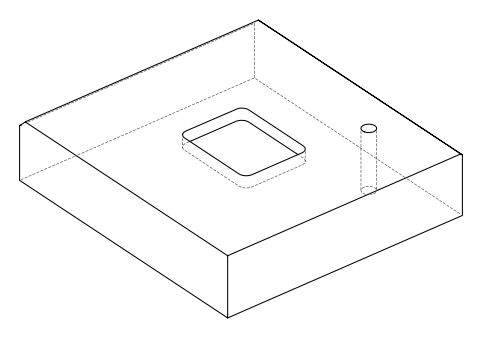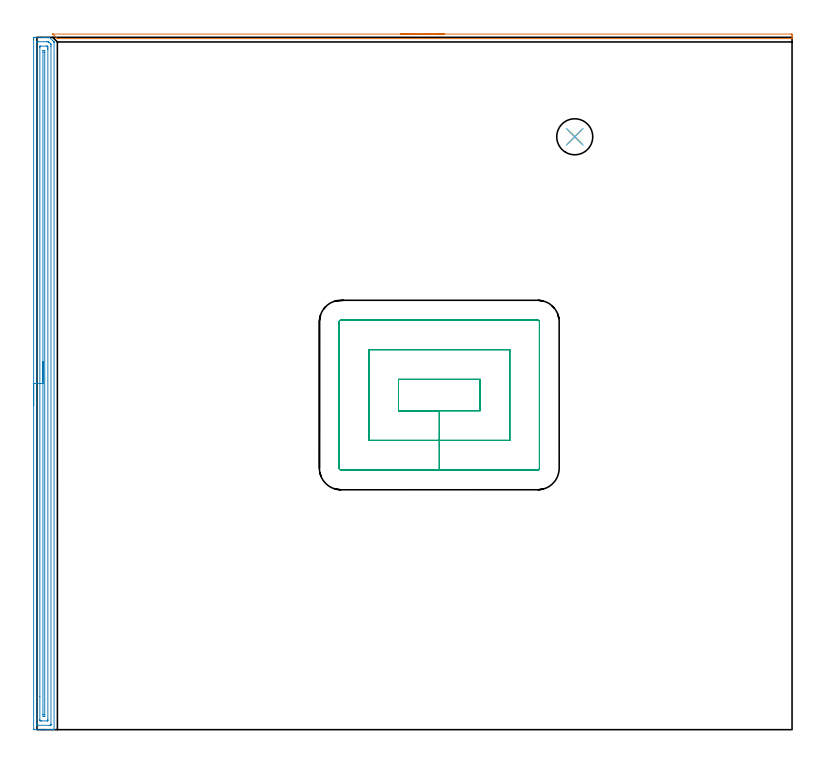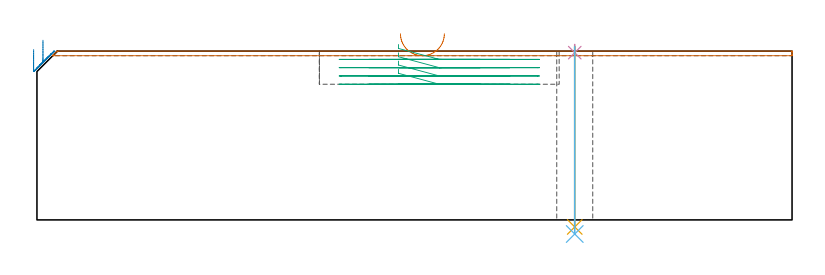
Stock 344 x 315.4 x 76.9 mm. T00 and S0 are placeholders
(PLAN: 6 operations, 4 tool changes, 19.5 min)
(1 AREA_MILL | FG_CHAMFER_SURFACE | UGT0205_001 | 2.84 min | 744 mm3)
(2 AREA_MILL_1 | FG_CHAMFER_SURFACE_1 | UGT0205_001 | 10.27 min | 13638 mm3)
(3 MILL_RECTANGULAR_POCKET | POCKET_RECTANGULAR_STRAIGHT | UGT0201_100 | Follow Part, ap 4.5, ae 75% | 5.71 min | 141086 mm3)
(4 SPOT_DRILL | STEP1HOLE | NXT0321_9005460120000 | 0.03 min | 2 mm3)
(5 DRILL_THROUGH_HOLE_INTO_CENTER | STEP1HOLE | NXT0301_065 | 0.33 min | 5310 mm3)
(6 DRILL_TO_ENLARGE_THROUGH_HOLE | STEP1HOLE | UGT0301_288 | 0.34 min | 10906 mm3)
(TOOL UGT0205_001 | Chamfer Mill 20 x 3 x 45 deg. | D20 FL50 Z2)
(TOOL UGT0201_100 | End Mill 18 mm | D18 FL22 Z2)
(TOOL NXT0321_9005460120000 | NC Spot Drill, 142deg, 12mm, Carbide, Uncoated | D12 PA142 FL30 Z2)
(TOOL NXT0301_065 | Carbide Drill 9.4mm [860.1-0940-075A1-MM 2214] | D9.4 PA140 FL98 Z2)
(TOOL UGT0301_288 | Twist Drill 16.4 mm | D16.4 PA118 FL125 Z2)
(OP 1 AREA_MILL)
G17 G21 G94 G90
T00 M6
G54
G17 G0 G90 X165.6 Y316.9 S1061 M3
G43 Z86.9 H0
Z84.8
G94 G1 X165.638 Z83.928 F250.
X165.752 Z83.063
X165.941 Z82.212
X166.203 Z81.38
X166.537 Z80.574
X166.94 Z79.8
X167.408 Z79.064
X167.94 Z78.372
X168.529 Z77.729
X169.172 Z77.139
X169.864 Z76.608
X170.6 Z76.14
X171.374 Z75.737
X172.18 Z75.403
X173.012 Z75.141
X173.864 Z74.952
X174.728 Z74.838
X175.6 Z74.8
X343.538 Y316.899 Z74.801
X343.84 Y316.896 Z74.804
X343.998 Y316.891 Z74.805
X344. Y316.616 Z75.08
Y316.296 Z75.399
Y315.656 Z76.044
Y315.233 Z76.466
X343.993 Y314.854 Z76.837
X343.99 Y314.803 Z76.888
X343.84 Y314.8 Z76.9
X9.591
X9.305 Y314.804 Z76.89
X9.171 Y314.929 Z76.771
X7.509 Y316.591 Z75.108
X7.356 Y316.742 Z74.954
X7.211 Y316.889 Z74.808
Y316.896 Z74.802
Y316.899 Z74.799
X7.299 Y316.9 Z74.8
X175.6
X176.472 Z74.838
X177.336 Z74.952
X178.188 Z75.141
X179.02 Z75.403
X179.826 Z75.737
X180.6 Z76.14
X181.336 Z76.608
X182.028 Z77.139
X182.671 Z77.729
X183.26 Z78.372
X183.792 Z79.064
X184.26 Z79.8
X184.663 Z80.574
X184.997 Z81.38
X185.259 Z82.212
X185.448 Z83.063
X185.562 Z83.928
X185.6 Z84.8
G0 Z86.9
M5
M2
(OP 2 AREA_MILL_1)
G17 G21 G94 G90
T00 M6
G54
G17 G0 G90 X-1.5 Y147.7 S1061 M3
G43 Z86.9 H0
Z77.6
G94 G1 Y147.738 Z76.728 F250.
Y147.852 Z75.863
Y148.041 Z75.012
Y148.303 Z74.18
Y148.637 Z73.374
Y149.04 Z72.6
Y149.508 Z71.864
Y150.04 Z71.172
Y150.629 Z70.529
Y151.272 Z69.94
Y151.964 Z69.408
Y152.7 Z68.94
Y153.474 Z68.537
Y154.28 Z68.203
Y155.112 Z67.941
Y155.963 Z67.752
Y156.828 Z67.638
Y157.7 Z67.6
Y314.526
X-1.498 Y314.793 Z67.602
X-1.491 Y315.393 Z67.606
X-1.477 Y315.396 Z67.62
X-0.873 Y315.4 Z68.224
X2.703 Z71.797
X3.275 Z72.372
X3.597 Z72.693
X4.169 Z73.265
X4.491 Z73.586
X5.599 Z74.699
X5.696 Y315.399 Z74.793
X5.713 Y315.388 Z74.811
X6.193 Y314.907 Z75.293
X7.2 Y313.9 Z76.299
X7.769 Y313.333 Z76.866
X7.778 Y313.321 Z76.875
X7.796 Y313.296 Z76.886
X7.8 Y313.008 Z76.9
Y0.161
X7.798 Y0.01 Z76.888
X7.738 Y0.007 Z76.83
X7.348 Y0. Z76.447
X6.923 Z76.023
X6.279 Z75.374
X5.063 Z74.16
X4.491 Z73.585
X-1.159 Z67.938
X-1.492 Y0.01 Z67.606
X-1.499 Y0.34 Z67.599
Y0.354
X-1.5 Y157.7 Z67.6
X-0.086 Z69.014
X-0.085 Y313.008 Z69.015
X-0.084 Y313.112 Z69.016
X-0.08 Y313.22 Z69.02
X-0.071 Y313.39 Z69.029
X0.021 Y313.392 Z69.121
X0.523 Y313.399 Z69.623
X4.491 Y313.4 Z73.591
X4.994 Y313.398 Z74.094
X5.188 Y313.393 Z74.288
X5.236 Y313.39 Z74.336
X5.295 Y313.343 Z74.395
X5.385 Y313.259 Z74.485
X5.642 Y313.008 Z74.742
X6.279 Y312.368 Z75.379
X6.34 Y312.302 Z75.44
X6.369 Y312.27 Z75.469
X6.379 Y312.22 Z75.479
X6.382 Y312.115 Z75.482
X6.384 Y312.01 Z75.484
X6.386 Y311.223 Z75.486
X6.385 Y2.392 Z75.485
X6.384 Y2.288 Z75.484
X6.38 Y2.18 Z75.48
X6.371 Y2.01 Z75.471
X6.279 Y2.008 Z75.379
X5.777 Y2.001 Z74.877
X0.414 Y2. Z69.514
X0.021 Y2.003 Z69.121
X-0.035 Y2.005 Z69.065
X-0.067 Y2.01 Z69.033
X-0.079 Y2.018 Z69.021
X-0.081 Y2.073 Z69.019
X-0.085 Y2.286 Z69.015
X-0.086 Y2.392 Z69.014
Y2.499
Y157.7
X1.328 Z70.428
X1.329 Y310.809 Z70.429
X1.332 Y311.223 Z70.432
X1.335 Y311.341 Z70.435
X1.341 Y311.39 Z70.441
X1.454 Y311.395 Z70.554
X1.632 Y311.399 Z70.732
X4.313 Y311.4 Z73.413
X4.491 Y311.398 Z73.591
X4.669 Y311.394 Z73.769
X4.785 Y311.39 Z73.885
X4.853 Y311.336 Z73.953
X4.964 Y311.223 Z74.064
X4.969 Y310.745 Z74.069
X4.971 Y310.33 Z74.071
Y309.85
Y4.591
X4.967 Y4.177 Z74.067
X4.964 Y4.059 Z74.064
X4.959 Y4.01 Z74.059
X4.846 Y4.005 Z73.946
X4.668 Y4.001 Z73.768
X1.986 Y4. Z71.086
X1.809 Y4.003 Z70.909
X1.632 Y4.01 Z70.732
X1.335 Y4.027 Z70.435
X1.333 Y4.177 Z70.433
X1.329 Y4.656 Z70.429
X1.328 Y15.059 Z70.428
Y157.7
X2.743 Z71.843
Y308.545
X2.748 Y309.357 Z71.848
X2.75 Y309.391 Z71.85
X3.55 Y309.388 Z72.65
X3.557 Y308.585 Z72.657
Y308.545
Y6.855
X3.552 Y6.043 Z72.652
X3.55 Y6.009 Z72.65
X2.75 Y6.012 Z71.85
X2.743 Y6.815 Z71.843
Y6.855
Y157.7
Y158.572 Z71.881
Y159.436 Z71.995
Y160.288 Z72.183
Y161.12 Z72.446
Y161.926 Z72.78
Y162.7 Z73.182
Y163.436 Z73.651
Y164.128 Z74.182
Y164.771 Z74.772
Y165.36 Z75.415
Y165.891 Z76.107
Y166.36 Z76.843
Y166.763 Z77.616
Y167.097 Z78.422
Y167.359 Z79.254
Y167.548 Z80.106
Y167.662 Z80.971
Y167.7 Z81.843
G0 Z86.9
M5
M2
(OP 3 MILL_RECTANGULAR_POCKET)
G17 G21 G94 G90
T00 M6
G54
G17 G0 G90 X164.7 Y151.985 S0 M3
G43 Z86.9 H0
Z79.9
G94 G1 Y145.3 Z78.109 F250.
X183.3 Z73.125
X201.9 F500.
Y159.6
X164.7
Y145.3
X183.3
Y131.8
X215.4
Y173.1
X151.2
Y131.8
X183.3
Y118.3
X228.1
G3 X228.9 Y119.1 R0.8
G1 Y185.8
G3 X228.1 Y186.6 R0.8
G1 X138.5
G3 X137.7 Y185.8 R0.8
G1 Y119.1
G3 X138.5 Y118.3 R0.8
G1 X183.3
X184.3
G0 X164.7 Y151.985 Z76.125
G1 Y145.3 Z74.334 F250.
X183.3 Z69.35
X201.9 F500.
Y159.6
X164.7
Y145.3
X183.3
Y131.8
X215.4
Y173.1
X151.2
Y131.8
X183.3
Y118.3
X228.1
G3 X228.9 Y119.1 R0.8
G1 Y185.8
G3 X228.1 Y186.6 R0.8
G1 X138.5
G3 X137.7 Y185.8 R0.8
G1 Y119.1
G3 X138.5 Y118.3 R0.8
G1 X183.3
X184.3
G0 X164.7 Y151.985 Z72.35
G1 Y145.3 Z70.559 F250.
X183.3 Z65.575
X201.9 F500.
Y159.6
X164.7
Y145.3
X183.3
Y131.8
X215.4
Y173.1
X151.2
Y131.8
X183.3
Y118.3
X228.1
G3 X228.9 Y119.1 R0.8
G1 Y185.8
G3 X228.1 Y186.6 R0.8
G1 X138.5
G3 X137.7 Y185.8 R0.8
G1 Y119.1
G3 X138.5 Y118.3 R0.8
G1 X183.3
X184.3
G0 X164.7 Y151.985 Z68.575
G1 Y145.3 Z66.784 F250.
X183.3 Z61.8
X201.9 F500.
Y159.6
X164.7
Y145.3
X183.3
Y131.8
X215.4
Y173.1
X151.2
Y131.8
X183.3
Y118.3
X228.1
G3 X228.9 Y119.1 R0.8
G1 Y185.8
G3 X228.1 Y186.6 R0.8
G1 X138.5
G3 X137.7 Y185.8 R0.8
G1 Y119.1
G3 X138.5 Y118.3 R0.8
G1 X183.3
X184.3
G0 Z86.9
M5
M2
(OP 4 SPOT_DRILL)
G17 G21 G94 G90
T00 M6
G54
G17 G0 G90 X245. Y270.1 S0 M3
G43 Z86.9 H0
G94 G81 G98 Z76.194 F250. R79.9
G80
M5
M2
(OP 5 DRILL_THROUGH_HOLE_INTO_CENTER)
G17 G21 G94 G90
T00 M6
G54
G17 G0 G90 X245. Y270.1 S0 M3
G43 Z86.9 H1
G94 G73 G98 Z-3.211 F250. Q8.901 R78.9
G80
M5
M2
(OP 6 DRILL_TO_ENLARGE_THROUGH_HOLE)
G17 G21 G94 G90
T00 M6
G54
G17 G0 G90 X245. Y270.1 S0 M3
G43 Z86.9 H0
G94 G73 G98 Z-6.427 F250. Q13.888 R78.9
G80
M5
M2
